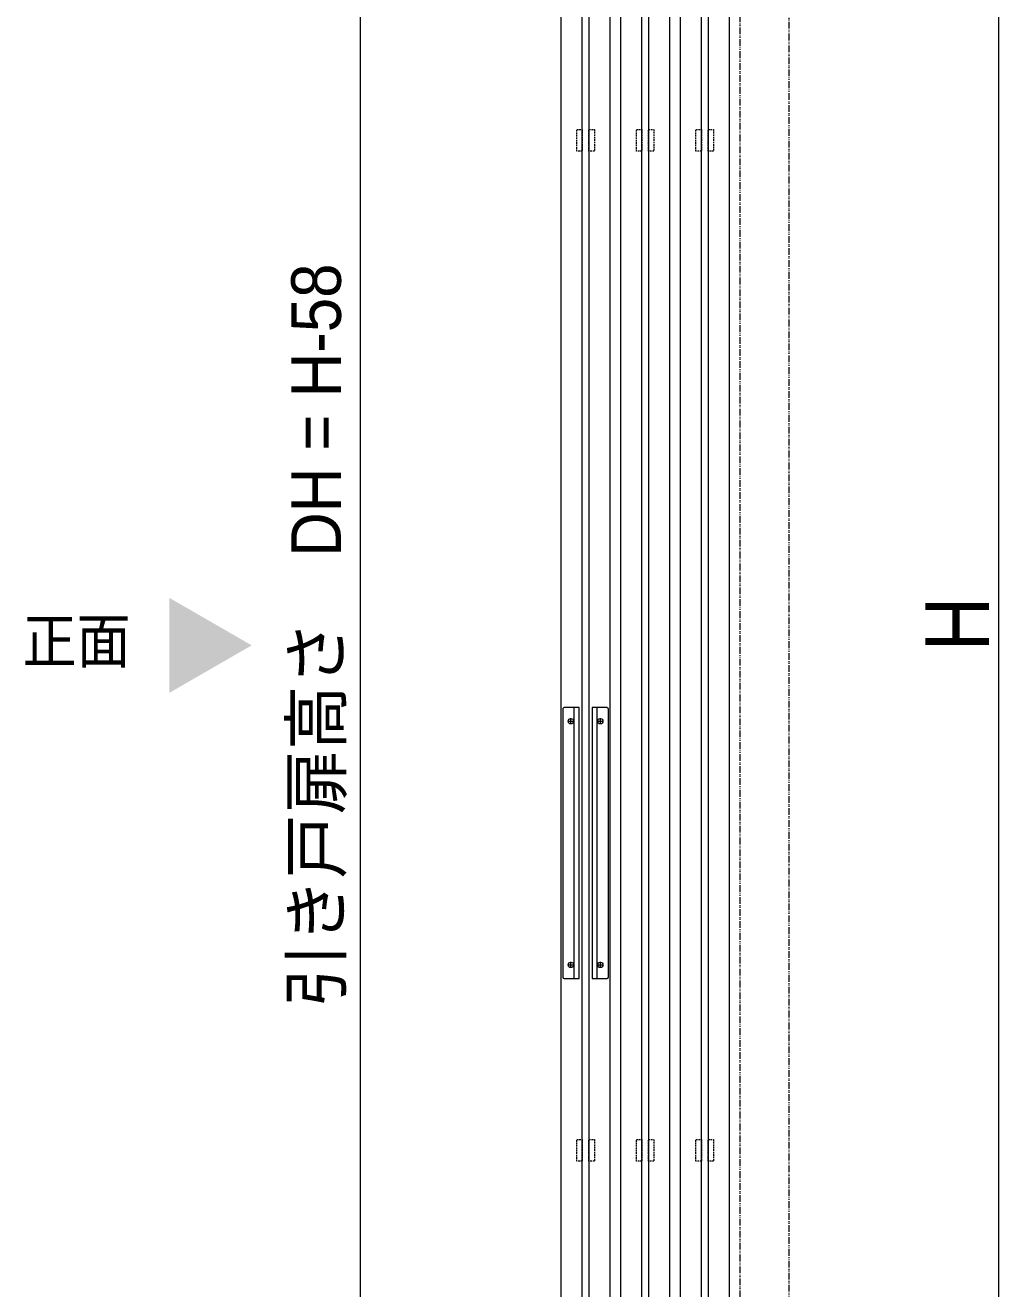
# Model space of a CAD drawing. Units: millimetres, scale not verified. Extents: x -6062 to 6062, y -3045 to 3045.
# Drawn here: x -622 to 97, y -1316 to -383 of the extents above; entities that cross this region are included whole.
import ezdxf
from ezdxf.enums import TextEntityAlignment as Align

# ---------------------------------------------------------------- set-up
doc = ezdxf.new("R2010")
doc.units = ezdxf.units.MM
doc.header["$LTSCALE"] = 20
doc.linetypes.add('DASHED1', pattern=[1.8, 1.2, -0.6])
doc.linetypes.add('DOUBLE_CHAIN1', pattern=[8.8, 5, -1, 0.6, -0.6, 0.6, -1])
for name, color, linetype, lineweight in [('0-0_2寸法-1', 7, 'Continuous', 9), ('0-2_2寸法-3', 7, 'Continuous', 9), ('0-3_3一般', 7, 'Continuous', 9)]:
    doc.layers.add(name, color=color, linetype=linetype, lineweight=lineweight)
doc.styles.add('ＭＳ ゴシック', font='')
doc.styles.add('ＭＳ Ｐゴシック', font='')
doc.styles.get('ＭＳ ゴシック').set_extended_font_data('MS Gothic')
doc.styles.get('ＭＳ Ｐゴシック').set_extended_font_data('MS PGothic')

# ---------------------------------------------------------------- blocks, each defined once
blk = doc.blocks.new('グループ-100')
at = {"layer": '0-3_3一般'}
blk.add_lwpolyline([(32109.3, 6100), (32829.3, 6100), (32829.3, -39680), (32109.3, -39680)], close=True, dxfattribs=at)
blk = doc.blocks.new('グループ-101')
at = {"layer": '0-3_3一般'}
for p, q in [((32989.3, -39680), (32989.3, 6100)), ((33709.3, 6100), (33709.3, -39680))]:
    blk.add_line(p, q, dxfattribs=at)
blk = doc.blocks.new('グループ-102')
at = {"layer": '0-3_3一般'}
for p, q in [((33299.3, -39220), (33299.3, 5580)), ((33399.3, 5580), (33399.3, -39220))]:
    blk.add_line(p, q, dxfattribs=at)
blk = doc.blocks.new('グループ-103')
at = {"layer": '0-3_3一般'}
blk.add_lwpolyline([(32519.3, 5580), (32519.3, -39220), (32419.3, -39220), (32419.3, 5580)], close=True, dxfattribs=at)
blk = doc.blocks.new('グループ-109')
at = {"layer": '0-3_3一般'}
for p, q in [((31539.3, -39220), (31539.3, 5580)), ((31639.3, 5580), (31639.3, -39220))]:
    blk.add_line(p, q, dxfattribs=at)
blk = doc.blocks.new('グループ-113')
at = {"layer": '0-3_3一般'}
for p, q in [((31252.3, -17760), (31252.3, -21720)), ((31492.3, -17740), (31272.3, -17740)), ((31372.3, -17984), (31372.3, -17896)), ((31422.3, -21740), (31422.3, -17740)), ((31492.3, -21740), (31492.3, -17740)), ((31686.3, -17740), (31686.3, -21740)), ((31906.3, -17740), (31686.3, -17740)), ((31756.3, -17740), (31756.3, -21740)), ((31806.3, -17896), (31806.3, -17984)), ((31926.3, -21720), (31926.3, -17760)), ((31328.3, -17940), (31416.3, -17940)), ((31762.3, -17940), (31850.3, -17940)), ((31328.3, -21540), (31416.3, -21540)), ((31372.3, -21584), (31372.3, -21496)), ((31762.3, -21540), (31850.3, -21540)), ((31806.3, -21496), (31806.3, -21584)), ((31272.3, -21740), (31492.3, -21740)), ((31686.3, -21740), (31906.3, -21740))]:
    blk.add_line(p, q, dxfattribs=at)
for centre in [(31372.3, -17940), (31806.3, -17940), (31372.3, -21540), (31806.3, -21540)]:
    blk.add_circle(centre, 40, dxfattribs=at)
for centre, start, end in [((31272.3, -17760), 135, 180), ((31272.3, -17760), 90, 135), ((31906.3, -17760), 45, 90), ((31906.3, -17760), 0, 45), ((31272.3, -21720), 180, 225), ((31272.3, -21720), 225, 270), ((31906.3, -21720), 270, 315), ((31906.3, -21720), 315, 0)]:
    blk.add_arc(centre, 20, start, end, dxfattribs=at)
blk = doc.blocks.new('グループ-115')
at = {"layer": '0-3_3一般'}
for p, q in [((31229.3, -39680), (31229.3, 6100)), ((31949.3, 6100), (31949.3, -39680))]:
    blk.add_line(p, q, dxfattribs=at)
blk = doc.blocks.new('グループ-129')
at = {"layer": '0-3_3一般', "linetype": 'DOUBLE_CHAIN1'}
for p, q in [((33869.3, -40000), (33869.3, 7000)), ((34589.3, 7000), (34589.3, -40000))]:
    blk.add_line(p, q, dxfattribs=at)
at = {"layer": '0-3_3一般', "linetype": 'DASHED1'}
for points in [[(31459.3, -9200), (31539.3, -9200), (31539.3, -9520), (31459.3, -9520)], [(31639.3, -9200), (31719.3, -9200), (31719.3, -9520), (31639.3, -9520)], [(32339.3, -9200), (32419.3, -9200), (32419.3, -9520), (32339.3, -9520)], [(32519.3, -9200), (32599.3, -9200), (32599.3, -9520), (32519.3, -9520)], [(33219.3, -9200), (33299.3, -9200), (33299.3, -9520), (33219.3, -9520)], [(33399.3, -9200), (33479.3, -9200), (33479.3, -9520), (33399.3, -9520)], [(31459.3, -24120), (31539.3, -24120), (31539.3, -24440), (31459.3, -24440)], [(31639.3, -24120), (31719.3, -24120), (31719.3, -24440), (31639.3, -24440)], [(32339.3, -24120), (32419.3, -24120), (32419.3, -24440), (32339.3, -24440)], [(32519.3, -24120), (32599.3, -24120), (32599.3, -24440), (32519.3, -24440)], [(33219.3, -24120), (33299.3, -24120), (33299.3, -24440), (33219.3, -24440)], [(33399.3, -24120), (33479.3, -24120), (33479.3, -24440), (33399.3, -24440)]]:
    blk.add_lwpolyline(points, close=True, dxfattribs=at)
at = {"layer": '0-3_3一般'}
for name in ['グループ-115', 'グループ-100', 'グループ-101', 'グループ-109', 'グループ-103', 'グループ-102', 'グループ-113']:
    blk.add_blockref(name, (0, 0), dxfattribs=at)
blk = doc.blocks.new('グループ-130')
at = {"layer": '0-3_3一般'}
blk.add_blockref('グループ-129', (0, 0), dxfattribs=at)

msp = doc.modelspace()

# ---------------------------------------------------------------- linework, layer by layer
at = {"layer": '0-0_2寸法-1'}
for p, q in [((96.96, -1987.29), (96.96, 337.29)), ((-374.54, 292.29), (-374.54, -1974.29))]:
    msp.add_line(p, q, dxfattribs=at)
at = {"layer": '0-2_2寸法-3'}
msp.add_solid([(-515.28, -805.93), (-454.54, -841), (-515.28, -876.07)], dxfattribs=at)

# ---------------------------------------------------------------- block references
at = {"layer": '0-3_3一般', "xscale": 0.05, "yscale": 0.05}
msp.add_blockref('グループ-130', (-1787.5, 0), dxfattribs=at)

# ---------------------------------------------------------------- texts
at = {"layer": '0-0_2寸法-1', "style": 'ＭＳ Ｐゴシック'}
for s, height, width, p in [('引き戸扉高さ\u3000DH = H-58', 36.69, 0.95, (-377.65, -1108.43)), ('H', 47.17, 0.9, (104.04, -845.25))]:
    msp.add_text(s, height=height, rotation=90, dxfattribs=dict(at, width=width)).set_placement(p, align=Align.BOTTOM_LEFT)
at = {"layer": '0-2_2寸法-3', "style": 'ＭＳ ゴシック', "width": 0.9}
msp.add_text('正面', height=32.55, dxfattribs=at).set_placement((-623.76, -863.78), align=Align.BOTTOM_LEFT)

doc.saveas('drawing.dxf')
